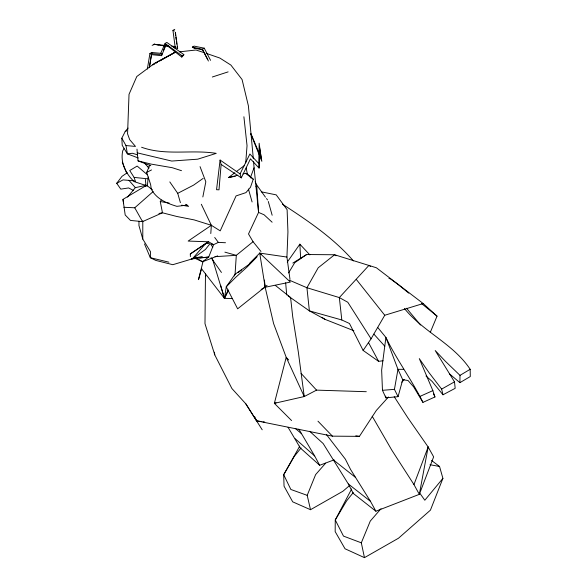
<?xml version="1.0" encoding="UTF-8"?>
<svg xmlns="http://www.w3.org/2000/svg" width="587" height="587" viewBox="0 0 587 587"><rect width="100%" height="100%" fill="white"/><g stroke="black" fill="none" stroke-linecap="round" stroke-linejoin="round"><path stroke-width="0.88" d="M138.987 221.27L138.95 225.547L142.788 239.092L150.485 251.654L150.323 257.7L155.76 260.401L172.805 264.7L192.367 258.845L205.472 249.424L209.662 244.133M404.458 308.535C423.396 331.919 453.325 343.784 470.172 369.296L470.29 376.531L459.914 382.658L459.995 375.364L445.438 361.335L435.216 350.542L454.492 381.844L455.182 388.323L442.994 394.78L432.098 381.411L426.008 375.988M241.301 177.868L240.068 173.928L220.096 160.046L221.123 164.426L241.301 177.868L250.451 158.864L259.065 168.073L259.146 143.221L261.222 158.255L250.987 133.733M259.065 168.073L259.425 146.904L261.846 161.308L250.781 133.924M146.831 185.778L134.188 181.625C125.787 173.759 120.181 162.636 122.705 150.918L123.952 148.599M289.993 279.397L286.926 257.055L287.938 231.953L287.116 209.691L276.235 194.869L261.281 191.832M142.788 220.851L142.788 239.092M210.792 233.56L211.357 225.291L201.312 204.261M245.718 162.834L247.039 145.657L243.898 116.762M221.123 164.426L218.995 189.821L216.552 189.718L220.096 160.046M152.415 189.828L147.396 185.881L148.181 177.017M147.352 69.031L149.92 53.505L151.828 52.492L161.183 53.366M149.436 66.881L151.828 52.492L149.362 67.696M442.994 394.78L441.637 389.1L429.082 372.73L419.294 358.613L432.861 390.626L434.945 396.973L422.941 402.381C411.957 379.98 396.724 359.985 385.908 337.437L381.645 370.14L382.467 390.318L385.901 397.847L398.059 396.658L394.435 389.35L397.971 369.34L385.908 337.437L377.83 327.59M202.845 196.953L205.824 181.794L200.05 166.649M183.482 55.325L181.743 57.078L182.036 55.772L184.054 54.738L166.84 42.411L165.072 43.445L160.207 54.474L149.92 53.505L151.644 54.664L161.586 55.684L162.034 53.446M201.671 268.435L198.494 279.654L203.153 261.076M398.059 396.658L402.719 379.738L397.971 369.34L403.562 369.318M195.552 258.596L202.574 261.758L208.715 257.055L213.58 244.676L218.342 242.387L225.511 242.739M242.952 173.943L245.527 173.297L247.31 173.833L253.261 179.211L250.495 187.231L245.946 192.617L236.069 195.911L220.213 230.867L211.357 225.291L194.194 219.905L176.841 216.486L162.467 212.795L158.938 213.463M260.966 251.485L253.063 241.705L248.506 233.956L258.566 212.406L256.013 186.769L256.695 184.934L255.147 181.654M250.275 177.956L254.068 167.787L253.555 161.469M309.672 431.284L323.173 443.552L348.326 483.974L353.279 493.432L375.9 511.218L419.331 494.342L413.96 484.576L428.158 446.993L407.884 417.863L394.222 396.717M431.57 460.479L439.553 466.482L442.906 478.376L430.425 510.154L398.522 538.206L364.468 557.65L345.031 548.772L335.17 531.617L335.265 519.965L351.664 488.934M349.713 485.412L342.896 491.268L310.516 509.707L307.199 495.34L315.623 474.604L325.646 463.18M364.468 557.65L361.313 542.821L370.28 521.065L381.029 508.672M161.586 55.684L166.114 44.722L181.743 57.078L182.036 55.772L165.072 43.445M430.286 332.359L437.036 316.144L423.212 303.545L376.384 267.767L334.583 254.758L306.627 254.531L292.847 263.057M187.18 205.09L176.914 206.345C166.745 203.322 156.435 199.03 151.27 189.08L150.654 184.678L146.691 172.395L149.868 164.918M163.406 50.291L165.805 44.773M228.123 290.059L224.469 298.387L232.569 298.453M234.338 275.905L235.064 274.239L236.304 255.338L253.063 241.705M240.068 173.928L249.886 154.014L258.874 163.663M228.526 290.183L224.469 298.387L201.488 268.699M138.246 157.969L127.386 153.867L122.213 145.305L121.825 138.187L125.17 131.583L128.069 128.076M299.766 446.083L283.69 474.714L284.049 486.19L292.7 501.848L310.516 509.707M383.047 360.741L378.6 361.365L363.133 350.432L371.079 338.809L384.749 315.256L423.212 303.545M288.577 272.926L294.718 262.712L306.627 254.531M205.721 276.316L205.472 273.623L204.988 323.657L214.769 354.886L231.872 388.491L245.828 403.841L256.578 420.828L332.425 436.156L359.42 436.361L376.348 410.408L388.462 396.981M147.396 185.881L146.024 185.631L122.984 199.367L125.192 214.974L130.483 220.426L142.538 221.629L162.467 212.795L160.266 201.546L161.234 200.108M287.263 262.118L299.854 244.177L309.87 254.905M133.286 190.364L128.597 187.935L120.775 189.139L116.71 183.291L121.993 176.342L127.291 172.732M353.235 492.581L346.587 500.931L335.265 519.965L343.483 536.1L361.313 542.821M301.087 447.932L294.248 456.437L283.69 474.714L290.851 489.47L307.199 495.34M127.511 197.115L135.333 187.649L146.009 185.323M442.906 478.376L424.812 500.234L419.522 492.794M192.367 258.845L205.861 243.312L208.59 241.785L213.58 244.676L211.034 243.774M401.787 382.203L404.208 379.518M363.133 350.432L349.47 323.496L341.81 319.974L339.33 297.572L369.01 265.324L370.434 266.461M257.201 256.636L247.318 266.806L235.629 277.394L226.259 286.794L224.469 298.387L223.669 296.743M249.688 263.262L259.711 253.1L286.926 257.055M254.978 258.522L248.426 264.862L235.064 274.239L226.259 286.794L237.64 308.821L267.085 285.341M123.864 207.27L134.753 207.791L153.17 191.56M238.028 272.698L241.521 270.005M235.27 176.239L228.387 177.612L234.837 172.747M236.268 171.668L244.141 165.725M203.168 178.375L193.607 185.118L177.729 193.336L180.407 202.669M190.401 256.585L190.291 253.958L205.861 243.312L209.317 243.436M211.357 225.291L188.148 241.074L208.59 241.785L190.291 253.958M207.754 59.5L202.713 49.895L194.297 48.156L192.353 47.158L194.077 46.109L204.247 48.178L210.579 60.336M459.995 375.364L470.172 369.296M154.293 63.961L152.759 64.849L154.352 63.961M155.826 63.073L157.36 62.178M158.894 61.29L175.021 52.331L159.913 60.828M441.637 389.1L454.492 381.844M155.937 63.066L157.529 62.171M173.466 47.415L175.249 47.708L172.945 30.37L174.779 29.35M261.149 289.428L265.163 287.256L290.36 282.083L259.711 253.1L265.163 287.256L273.586 323.532L286.207 357.314L304.242 396.548L316.547 390.128L366.295 391.705M175.021 52.331L154.843 63.132L136.793 76.515L129.023 94.324L127.57 133.858L129.683 139.64L135.487 146.427L125.963 145.554L121.825 138.187M116.71 183.291L123.057 179.886L134.276 180.847M125.17 131.583L126.726 130.762M204.247 48.178L202.266 49.213L192.353 47.158M146.691 172.395L151.512 169.936M420.116 396.328L432.861 390.626M152.136 45.353L154.697 44.333L168.997 46.681M217.718 255.873L202.574 261.758L198.839 259.571M288.048 427.277L300.287 447.969L319.666 465.278L334.142 459.848M212.325 77.007L228.123 71.878M276.088 402.807L274.364 403.342L291.585 420.571M228.387 177.612L237.816 175.242M191.223 258.728L202.28 256.534M191.45 258.992L208.715 257.055L199.998 257.796M179.395 51.847L195.999 50.012L204.364 52.735M194.767 258.243L197.386 258.023M382.467 390.318L394.435 389.35M214.981 256.666L236.304 255.338L224.894 252.146M147.344 174.728L137.167 166.07L129.727 170.531L134.122 177.406L147.447 178.793M158.424 44.979L154.051 44.23L168.249 45.757M171.793 46.138L175.344 46.512M402.719 379.738L408.009 380.493L413.534 386.73L422.941 402.381M261.083 421.51L256.578 420.828L254.67 416.697M262.888 421.782L264.693 422.053M355.81 435.811L359.42 436.361M154.051 44.23L154.697 44.333M160.266 201.546L169.137 203.051M181.559 205.164L188.654 206.375L185.675 204.32M174.17 47.664L177.663 48.266L175.396 32.248M430.014 464.728L439.553 466.482M168.858 262.169L150.323 257.7L144.483 243.891M136.984 149.12L138.026 160.867L151.013 164.074L172.307 167.721L181.5 170.685M137.16 152.825L171.72 161.058L197.709 159.18L216.251 153.361C191.465 149.384 165.673 155.966 141.599 147.256M341.81 319.974L309.386 310.861L288.18 295.973M137.285 154.777L132.427 153.266L127.386 153.867L125.963 145.554M206.037 53.278L219.802 58.025L230.882 65.069L242.071 79.531L248.389 105.836L253.335 158.761M388.917 278.37L390.516 278.928L398.155 284.504L408.757 293.133M138.026 160.867L150.837 165.732M336.043 255.785L334.583 254.758L318.198 267.782L306.928 287.74L309.386 310.861L324.912 319.313L353.851 330.708M172.945 30.37L174.493 31.03M289.435 280.219L306.928 287.74L339.33 297.572L347.798 302.261L371.079 338.809M282.398 204.144C307.771 220.646 333.409 237.948 353.418 260.914M321.889 317.296L324.912 319.313M245.527 173.297L253.261 179.211M348.326 483.974L370.47 501.335L375.9 511.218M333.922 460.34L355.561 477.466M275.288 285.363L290.58 297.499L292.73 316.826L298.328 352.002L304.242 396.548L274.364 403.342L286.207 357.314L288.687 359.992M421.488 303.486L437.036 316.144M449.561 373.948L459.914 382.658M295.298 428.422L301.579 433.771M192.94 46.96L194.297 48.156M295.232 438.768L314.676 455.96L319.666 465.278M272.119 222.216L264.077 214.776L258.566 212.406L256.695 184.934L265.441 197.151M259.711 253.1L261.017 254.354M317.963 421.187L332.425 436.156M301.065 373.383L316.547 390.128M373.882 334.12L384.779 346.183M144.292 162.804L148.966 168.161L147.924 166.649M128.898 180.268L135.333 187.649M406.52 308.241L420.563 325.022M356.287 279.397L384.749 315.256M326.372 434.468L345.361 459.159L350.615 469.549L370.47 501.335M266.491 198.545L267.54 199.932M214.703 237.471L218.342 242.387M211.063 257.686L221.453 272.456M210.704 244.214L212.787 247.178M169.797 181.919L177.729 193.336M202.713 49.895L202.266 49.213L208.422 61.026M413.96 484.576L391.742 450.046L372.195 416.227M245.828 403.841L262.206 429.794M298.871 429.185L314.676 455.96M134.753 207.791L142.538 221.629M368.387 342.36L378.6 361.365M433.455 393.657L434.945 396.973M122.301 162.232L126.579 172.813M145.187 184.78L145.84 186.483M177.12 46.703L177.663 48.266M134.122 177.406L135.428 181.376M212.428 258.823L224.469 298.387L220.602 285.26M248.411 189.029L252.094 201.957M268.303 201.488L272.155 215.238M246.21 167.985L247.31 173.833M122.984 199.367L123.622 203.674M175.249 32.821L175.601 35.425M175.836 37.157L176.188 39.762M176.416 41.501L176.768 44.106M214.438 352.171L214.769 354.886M385.696 396.086L385.901 397.847M145.356 179.409L146.024 185.631M254.068 167.787L256.013 186.769M264.414 280.058L265.163 287.256M285.649 282.773L286.72 294.945M299.854 244.177L300.669 258.618M428.158 446.993L419.331 494.342L433.639 456.862L428.158 446.993"/></g></svg>
